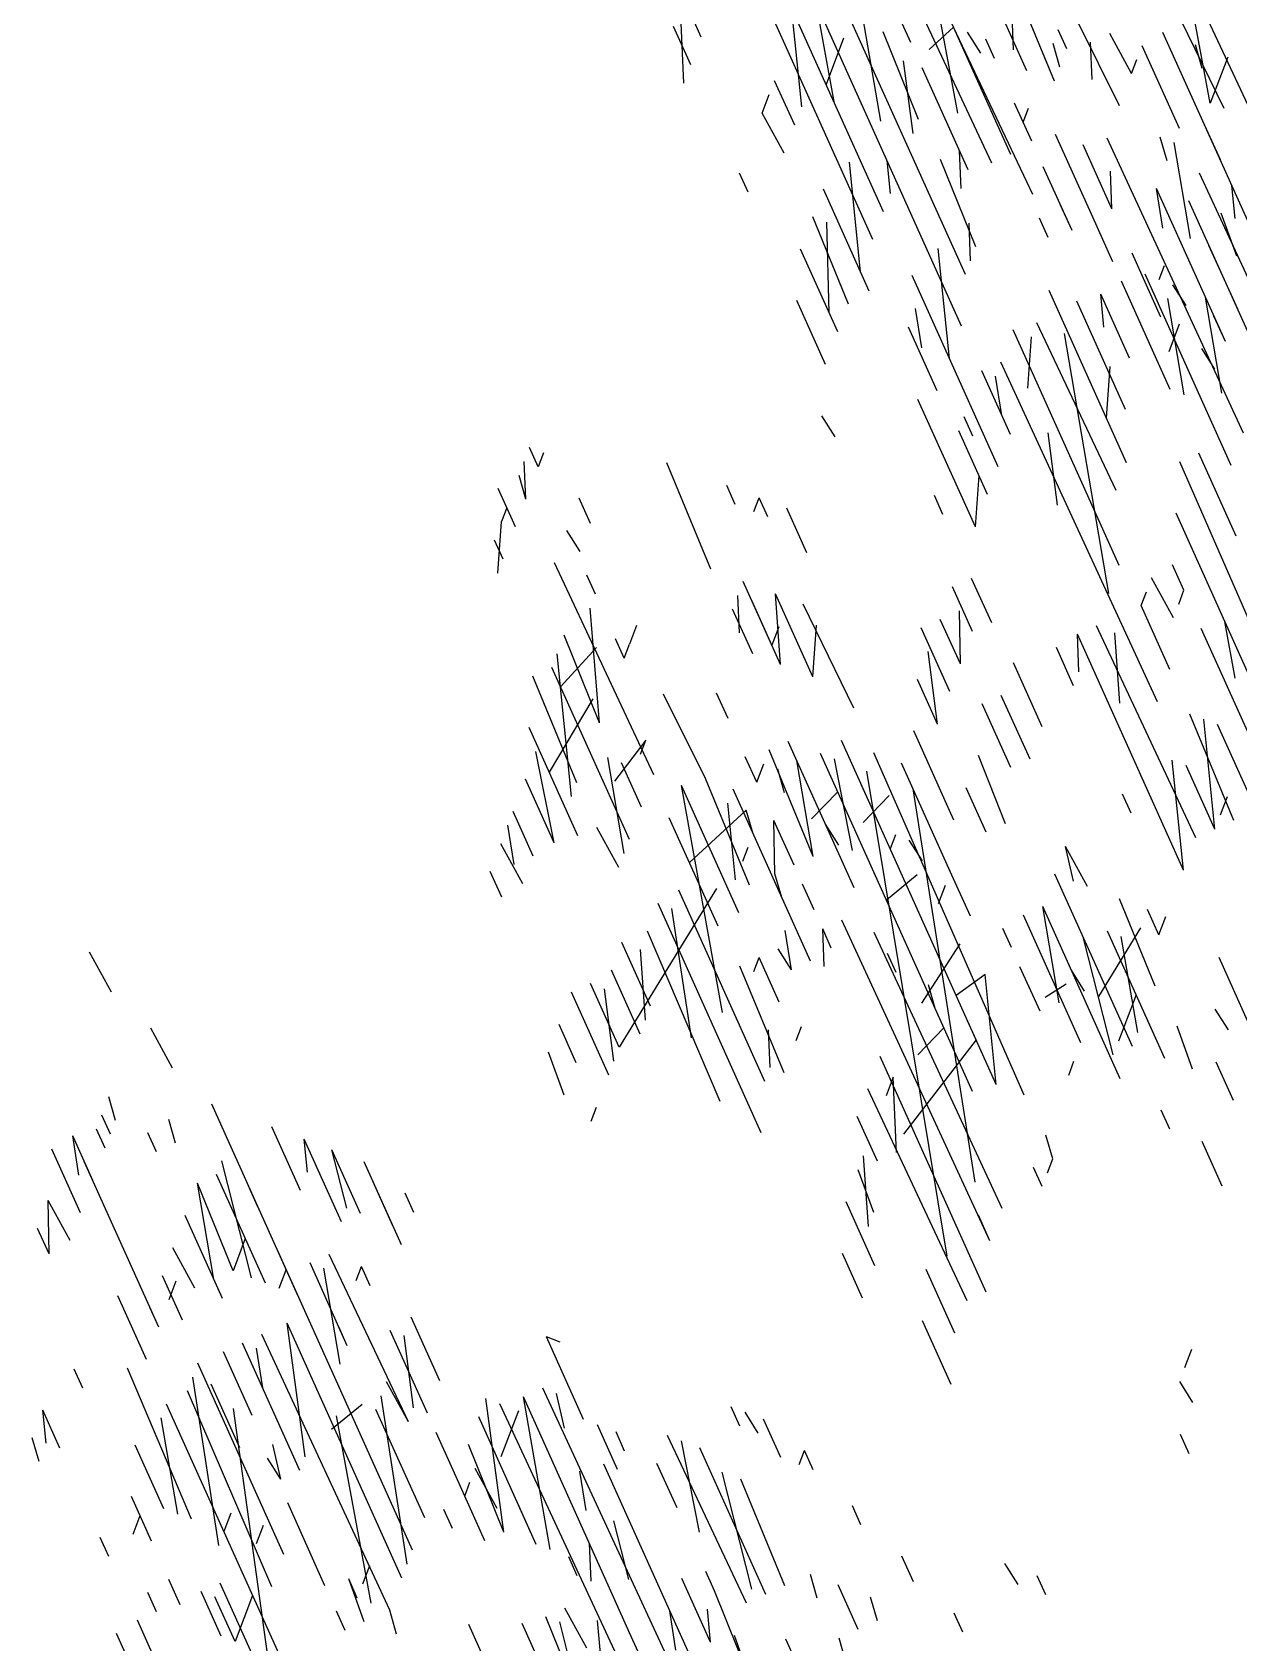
# Model space of a CAD drawing. Header units: metres. Extents: x 1851427 to 1852022, y 5183007 to 5183309.
# Drawn here: x 1851979.259 to 1851981.863, y 5183053.985 to 5183057.462 of the extents above; entities that cross this region are included whole.
import ezdxf

# ---------------------------------------------------------------- set-up
doc = ezdxf.new("R2010")
doc.units = ezdxf.units.M
doc.header["$LTSCALE"] = 2.5
doc.layers.add('FEUIL', color=7, linetype='CONTINUOUS')
doc.layers.add('TRONC', color=7, linetype='CONTINUOUS')
doc.layers.add('PRO_BAT', color=252, linetype='CONTINUOUS', lineweight=18)

# ---------------------------------------------------------------- blocks, each defined once
blk = doc.blocks.new('00_prunus')
at = {"layer": 'FEUIL', "color": 62, "linetype": 'Continuous'}
for p, q in [((2.7221, 5.8722), (2.8948, 6.0398)), ((2.8237, 5.923), (2.8948, 6.0398)), ((2.8084, 5.923), (2.8948, 6.0043)), ((2.9964, 5.669), (3.3164, 5.989)), ((2.7424, 5.8214), (2.8948, 5.9738)), ((2.8237, 5.9738), (2.8237, 5.923)), ((2.9812, 5.8874), (3.0624, 5.9738)), ((2.9812, 5.6182), (3.3368, 5.9738)), ((3.0116, 5.8874), (3.098, 5.9738)), ((3.032, 5.9027), (3.0624, 5.9738)), ((2.844, 5.8874), (2.91, 5.9535)), ((2.91, 5.923), (2.9456, 5.9535)), ((2.91, 5.8874), (2.9812, 5.9535)), ((2.9964, 5.8011), (3.1488, 5.9535)), ((3.0116, 5.7858), (3.1844, 5.9535)), ((3.1844, 5.7858), (3.286, 5.9535)), ((2.91, 5.923), (2.91, 5.9382)), ((2.9456, 5.9027), (2.9608, 5.9382)), ((2.9812, 5.923), (2.9964, 5.9382)), ((3.0624, 5.8214), (3.1336, 5.9382)), ((3.098, 5.6995), (3.3368, 5.9382)), ((2.9812, 5.9027), (2.9964, 5.923)), ((3.1336, 5.7858), (3.2148, 5.923)), ((3.0472, 5.8874), (3.0624, 5.9027)), ((3.0624, 5.8874), (3.0828, 5.9027)), ((3.098, 5.9027), (3.1132, 5.8722)), ((3.098, 5.669), (3.3164, 5.8874)), ((2.7932, 5.7858), (2.844, 5.8722)), ((2.844, 5.8519), (2.8592, 5.8722)), ((3.098, 5.8011), (3.164, 5.8722)), ((3.2148, 5.7706), (3.2656, 5.8722)), ((2.5697, 5.6182), (2.8084, 5.8519)), ((2.6713, 5.6182), (2.91, 5.8519)), ((2.7576, 5.8214), (2.7729, 5.8519)), ((2.9812, 5.8214), (3.0116, 5.8519)), ((2.9964, 5.8366), (2.9964, 5.8519)), ((3.032, 5.7706), (3.1132, 5.8519)), ((3.098, 5.7858), (3.1336, 5.8519)), ((3.1996, 5.8519), (3.1996, 5.8011)), ((3.3368, 5.8011), (3.3876, 5.8519)), ((2.8796, 5.7858), (2.9304, 5.8366)), ((2.8948, 5.7706), (2.9608, 5.8366)), ((2.5544, 5.5674), (2.8084, 5.8214)), ((2.7221, 5.6995), (2.844, 5.8214)), ((2.8237, 5.7858), (2.844, 5.8214)), ((2.8796, 5.7858), (2.8948, 5.8214)), ((3.3368, 5.7503), (3.3672, 5.8214)), ((3.3368, 5.7706), (3.3672, 5.8011)), ((3.032, 5.7503), (3.0472, 5.7858)), ((3.2148, 5.7503), (3.2504, 5.7858)), ((2.91, 5.7503), (2.9304, 5.7706)), ((2.9964, 5.6995), (3.0624, 5.7706)), ((3.2504, 5.7503), (3.2504, 5.7706)), ((2.8084, 5.735), (2.8084, 5.7503)), ((2.9304, 5.735), (2.9456, 5.7503)), ((3.098, 5.7198), (3.1132, 5.7503)), ((3.2148, 5.7198), (3.2504, 5.7503)), ((2.6713, 5.5826), (2.8237, 5.735)), ((2.7068, 5.6487), (2.7576, 5.735)), ((3.098, 5.6334), (3.1488, 5.735)), ((2.7424, 5.6334), (2.7932, 5.7198)), ((2.7576, 5.6334), (2.844, 5.7198)), ((2.9964, 5.6842), (3.0116, 5.7198)), ((2.7729, 5.6995), (2.7729, 5.669)), ((2.8084, 5.6487), (2.8592, 5.6995)), ((2.844, 5.669), (2.8592, 5.6995)), ((3.0828, 5.6182), (3.164, 5.6995)), ((2.7729, 5.5471), (2.91, 5.6842)), ((2.7932, 5.5979), (2.8796, 5.6842)), ((2.9812, 5.5826), (3.032, 5.6842)), ((3.2352, 5.669), (3.2504, 5.6842)), ((3.098, 5.5979), (3.164, 5.669)), ((3.1132, 5.5826), (3.1488, 5.669)), ((2.7424, 5.415), (2.8796, 5.6487)), ((2.7729, 5.5166), (2.91, 5.6487)), ((2.8948, 5.4963), (3.0472, 5.6487)), ((2.7424, 5.4455), (2.9304, 5.6334)), ((2.8084, 5.5826), (2.8237, 5.6334)), ((2.8948, 5.5826), (2.91, 5.6334)), ((3.098, 5.5674), (3.164, 5.6334)), ((3.0116, 5.5826), (3.032, 5.6182)), ((2.656, 5.3286), (2.9304, 5.5979)), ((2.9812, 5.5471), (3.032, 5.5979)), ((2.6408, 5.5166), (2.7068, 5.5826)), ((2.8948, 5.5318), (2.9456, 5.5826)), ((2.91, 5.5471), (2.9304, 5.5826)), ((3.098, 5.5318), (3.1488, 5.5826)), ((2.5036, 5.3439), (2.7221, 5.5674)), ((2.8237, 5.481), (2.8592, 5.5471)), ((2.8948, 5.4302), (2.9964, 5.5318)), ((2.9304, 5.5166), (2.9456, 5.5318)), ((2.5544, 5.3642), (2.7068, 5.5166)), ((2.8948, 5.4658), (2.9456, 5.5166)), ((2.8948, 5.4302), (2.91, 5.481)), ((3.0624, 5.4658), (3.0828, 5.481)), ((2.6713, 5.4455), (2.6916, 5.4658)), ((2.59, 5.3794), (2.6205, 5.4302)), ((2.6713, 5.4302), (2.6713, 5.4455)), ((2.6713, 5.415), (2.7068, 5.4455)), ((2.7068, 5.415), (2.7068, 5.4302)), ((2.9304, 5.4302), (2.9456, 5.4455)), ((2.4528, 5.227), (2.6408, 5.415)), ((2.656, 5.3642), (2.7068, 5.415)), ((2.5697, 5.2118), (2.7424, 5.3794)), ((2.5697, 5.1762), (2.7576, 5.3642)), ((2.6916, 5.3134), (2.7221, 5.3794)), ((2.7424, 5.3286), (2.7576, 5.3642)), ((2.844, 5.3439), (2.8796, 5.3794)), ((2.8592, 5.3286), (2.8948, 5.3642)), ((3.0472, 5.3439), (3.0828, 5.3794)), ((3.098, 5.3642), (3.1132, 5.3794)), ((3.1132, 5.3642), (3.1132, 5.3794)), ((3.1336, 5.3642), (3.1488, 5.3794)), ((2.7424, 5.3134), (2.7729, 5.3439)), ((2.8592, 5.2931), (2.8796, 5.3439)), ((3.3368, 5.3439), (3.3368, 5.3286)), ((3.3368, 5.3286), (3.352, 5.3439)), ((2.4884, 5.227), (2.59, 5.3286)), ((2.5392, 5.2423), (2.6205, 5.3286)), ((2.5544, 5.227), (2.6052, 5.3286)), ((2.8592, 5.2931), (2.8948, 5.3286)), ((3.3368, 5.2931), (3.352, 5.3286)), ((2.7576, 5.2626), (2.8084, 5.3134)), ((2.8592, 5.2626), (2.91, 5.3134)), ((3.2656, 5.2931), (3.286, 5.3134)), ((3.3368, 5.2931), (3.352, 5.3134)), ((2.8592, 5.227), (2.8948, 5.2931)), ((2.9456, 5.2118), (3.032, 5.2931)), ((2.9964, 5.227), (3.0624, 5.2931)), ((3.032, 5.227), (3.0624, 5.2931)), ((3.3368, 5.2626), (3.3672, 5.2931)), ((2.5544, 5.227), (2.6052, 5.2778)), ((2.5697, 5.1762), (2.6205, 5.2778)), ((2.7576, 5.227), (2.8084, 5.2778)), ((2.9964, 5.227), (3.0116, 5.2778)), ((3.032, 5.227), (3.0828, 5.2778)), ((3.0828, 5.2423), (3.098, 5.2778)), ((3.2656, 5.2626), (3.286, 5.2778)), ((3.352, 5.2778), (3.352, 5.2626)), ((2.5544, 5.2626), (2.5544, 5.2423)), ((2.7729, 5.2118), (2.8237, 5.2626)), ((2.8592, 5.227), (2.8948, 5.2626)), ((3.0472, 5.2626), (3.0472, 5.2423)), ((3.0624, 5.227), (3.098, 5.2626)), ((3.3368, 5.2118), (3.352, 5.2626)), ((3.1132, 5.0746), (3.286, 5.2423)), ((3.3368, 5.227), (3.352, 5.2423)), ((2.6408, 5.2118), (2.656, 5.227)), ((2.7576, 5.1559), (2.8084, 5.2118)), ((2.8084, 5.1407), (2.8796, 5.2118)), ((3.1844, 5.2118), (3.1844, 5.1915)), ((3.1844, 5.1051), (3.2352, 5.2118)), ((3.1844, 5.1762), (3.1844, 5.1915)), ((3.1844, 5.1762), (3.1996, 5.1915)), ((2.6408, 4.9019), (2.91, 5.1762)), ((2.6713, 4.9019), (2.9456, 5.1762)), ((2.7729, 5.1407), (2.8084, 5.1762)), ((2.7932, 5.0899), (2.8796, 5.1762)), ((3.1844, 5.1051), (3.2504, 5.1762)), ((3.2148, 5.1762), (3.2352, 5.1254)), ((2.656, 4.8003), (2.8592, 5.1559)), ((2.656, 4.719), (2.91, 5.1559)), ((2.656, 5.1254), (2.6916, 5.1559)), ((2.6713, 5.1254), (2.6916, 5.1559)), ((2.6916, 4.8867), (2.9608, 5.1559)), ((2.8084, 5.1407), (2.8237, 5.1559)), ((2.8796, 5.0391), (2.9964, 5.1559)), ((2.8948, 5.0746), (2.9456, 5.1559)), ((3.1844, 5.0238), (3.2504, 5.1559)), ((2.8796, 5.1407), (2.8948, 5.1051)), ((2.9304, 5.0543), (2.9812, 5.1407)), ((2.9304, 5.0543), (3.0116, 5.1407)), ((3.1132, 5.0035), (3.2504, 5.1407)), ((2.5544, 5.0543), (2.6205, 5.1254)), ((2.5544, 4.9883), (2.6916, 5.1254)), ((2.5697, 5.1051), (2.5697, 5.1254)), ((2.5697, 5.1051), (2.59, 5.1254)), ((2.9304, 5.1254), (2.9456, 5.0899)), ((3.0116, 5.1051), (3.0116, 5.1254)), ((3.0116, 5.1051), (3.032, 5.1254)), ((3.1844, 5.0391), (3.2656, 5.1254)), ((3.1996, 5.1254), (3.2148, 5.0391)), ((2.4528, 5.0543), (2.5036, 5.1051)), ((2.59, 5.1051), (2.6052, 5.0238)), ((2.8592, 5.1051), (2.8592, 5.0899)), ((3.1336, 5.1051), (3.1488, 5.0543)), ((3.1336, 5.0899), (3.1336, 5.1051)), ((2.5189, 4.9883), (2.6205, 5.0899)), ((2.5544, 5.0035), (2.6052, 5.0899)), ((2.5544, 4.9527), (2.6916, 5.0899)), ((2.6408, 5.0035), (2.6916, 5.0899)), ((2.8948, 4.9527), (3.032, 5.0899)), ((2.9812, 5.0035), (3.0624, 5.0899)), ((2.5697, 4.973), (2.6408, 5.0746)), ((2.6052, 4.973), (2.7068, 5.0746)), ((2.7932, 5.0746), (2.7932, 5.0543)), ((2.8237, 5.0746), (2.844, 5.0391)), ((2.9456, 5.0391), (2.9812, 5.0746)), ((2.9608, 5.0238), (2.9812, 5.0746)), ((2.9608, 4.8714), (3.0828, 5.0746)), ((2.9812, 4.973), (3.0828, 5.0746)), ((2.9964, 5.0035), (3.032, 5.0746)), ((3.0116, 5.0746), (3.0472, 5.0035)), ((3.1132, 4.9883), (3.164, 5.0746)), ((3.1132, 5.0391), (3.1488, 5.0746)), ((3.164, 4.9883), (3.2504, 5.0746)), ((2.4681, 5.0391), (2.4884, 5.0543)), ((3.1844, 4.973), (3.2352, 5.0543)), ((2.5697, 5.0391), (2.5697, 4.9883)), ((2.9964, 5.0391), (2.9964, 5.0238)), ((2.9964, 4.9527), (3.0828, 5.0391)), ((2.6408, 5.0238), (2.656, 5.0035)), ((2.656, 4.9883), (2.6916, 5.0238)), ((2.7576, 5.0238), (2.7729, 4.9527)), ((3.1844, 4.973), (3.2352, 5.0238)), ((2.6205, 4.7851), (2.844, 5.0035)), ((2.6205, 4.7495), (2.8796, 5.0035)), ((2.6713, 4.9019), (2.7221, 5.0035)), ((2.7221, 5.0035), (2.7424, 4.973)), ((3.1132, 4.973), (3.1488, 5.0035)), ((2.8796, 4.9527), (2.8948, 4.9883)), ((2.8796, 4.973), (2.8948, 4.9883)), ((3.0116, 4.9883), (3.0472, 4.8003)), ((3.1996, 4.9527), (3.2352, 4.9883)), ((2.8948, 4.8206), (3.0472, 4.973)), ((2.91, 4.9375), (2.9304, 4.973)), ((3.2148, 4.9375), (3.2352, 4.973)), ((2.6052, 4.9375), (2.6052, 4.9527)), ((2.8796, 4.7698), (3.0624, 4.9527)), ((2.91, 4.9375), (2.9304, 4.9527)), ((2.9812, 4.8359), (3.0472, 4.9527)), ((3.1996, 4.9222), (3.2352, 4.9527)), ((2.4884, 4.9222), (2.5036, 4.9375)), ((2.7068, 4.9375), (2.7424, 4.8206)), ((2.7424, 4.9375), (2.7576, 4.9019)), ((2.91, 4.9019), (2.9456, 4.9375)), ((2.9456, 4.9222), (2.9456, 4.9375)), ((2.4173, 4.8867), (2.4528, 4.9222)), ((2.8796, 4.8359), (2.9608, 4.9222)), ((2.9304, 4.7851), (3.0624, 4.9222)), ((3.2148, 4.9019), (3.2352, 4.9222)), ((3.032, 4.8359), (3.0624, 4.9019)), ((3.032, 4.8511), (3.0828, 4.9019)), ((2.6052, 4.6987), (2.7932, 4.8867)), ((2.8796, 4.8714), (2.8796, 4.8867)), ((2.59, 4.8511), (2.6052, 4.8714)), ((2.7424, 4.8003), (2.7729, 4.8714)), ((2.7729, 4.8714), (2.7729, 4.8511)), ((2.8948, 4.8359), (2.91, 4.8714)), ((3.032, 4.8206), (3.0828, 4.8714)), ((2.59, 4.8359), (2.59, 4.8511)), ((2.6205, 4.6835), (2.7932, 4.8511)), ((3.0472, 4.7851), (3.0828, 4.8511)), ((3.0472, 4.8003), (3.098, 4.8511)), ((2.59, 4.8206), (2.6052, 4.8359)), ((3.0472, 4.7698), (3.1132, 4.8359)), ((2.7576, 4.7851), (2.7932, 4.8206)), ((2.7424, 4.719), (2.7729, 4.7851)), ((3.0828, 4.7698), (3.1132, 4.8003)), ((2.6205, 4.7495), (2.6408, 4.7698)), ((2.7424, 4.7343), (2.7729, 4.7698)), ((3.0828, 4.7343), (3.1132, 4.7698)), ((2.3868, 4.6987), (2.3868, 4.719)), ((2.7221, 4.6835), (2.7729, 4.7343)), ((3.0472, 4.719), (3.0472, 4.7343)), ((2.6205, 4.6479), (2.6713, 4.6987)), ((2.3665, 4.6682), (2.3868, 4.6835)), ((2.7221, 4.6479), (2.7576, 4.6835)), ((2.6052, 4.5971), (2.656, 4.6479)), ((2.3512, 4.6174), (2.3665, 4.6327)), ((3.1844, 4.5311), (3.2504, 4.5971)), ((3.2352, 4.5463), (3.286, 4.5971)), ((3.2504, 4.5463), (3.286, 4.5971)), ((3.2504, 4.5311), (3.3164, 4.5971)), ((3.3012, 4.5666), (3.3164, 4.5971)), ((3.3012, 4.5463), (3.352, 4.5971)), ((3.1844, 4.5666), (3.1996, 4.5819)), ((3.1996, 4.5463), (3.2352, 4.5819)), ((3.4384, 4.5463), (3.4536, 4.5666)), ((3.5044, 4.5463), (3.5196, 4.5666)), ((3.3164, 4.4447), (3.3876, 4.5463)), ((3.3368, 4.5158), (3.3672, 4.5463)), ((3.4536, 4.5311), (3.4688, 4.5463)), ((3.5044, 4.5311), (3.5196, 4.5463)), ((3.3012, 4.4447), (3.3876, 4.5311)), ((3.5044, 4.5158), (3.5196, 4.5311)), ((3.3368, 4.4447), (3.4028, 4.5158)), ((3.352, 4.4295), (3.4028, 4.5158)), ((3.5044, 4.4803), (3.54, 4.5158)), ((3.5196, 4.4803), (3.54, 4.5158)), ((2.7424, 4.465), (2.7729, 4.4955)), ((2.7729, 4.4803), (2.7932, 4.4955)), ((2.7932, 4.4803), (2.8084, 4.4955)), ((2.9456, 4.4295), (3.0116, 4.4955)), ((2.9964, 4.4955), (3.0116, 4.4955)), ((3.1132, 4.3634), (3.2504, 4.4955)), ((3.1996, 4.4803), (3.2148, 4.4955)), ((3.2148, 4.4803), (3.2148, 4.4955)), ((3.5044, 4.4447), (3.5552, 4.4955)), ((2.7068, 4.465), (2.7221, 4.4803)), ((2.7221, 4.465), (2.7221, 4.4803)), ((3.0624, 4.2415), (3.3012, 4.4803)), ((3.1996, 4.3939), (3.2504, 4.4803)), ((3.1996, 4.4142), (3.2656, 4.4803)), ((3.3368, 4.4803), (3.3368, 4.4447)), ((3.3368, 4.4142), (3.4028, 4.4803)), ((3.098, 4.4142), (3.1488, 4.465)), ((3.286, 4.4447), (3.286, 4.465)), ((2.4376, 4.4295), (2.4528, 4.4447)), ((2.4681, 4.4295), (2.4884, 4.4447)), ((2.7068, 4.3279), (2.8237, 4.4447)), ((2.7221, 4.3126), (2.8592, 4.4447)), ((2.7576, 4.211), (2.9964, 4.4447)), ((2.7932, 4.3634), (2.844, 4.4447)), ((2.9608, 4.4142), (2.9812, 4.4447)), ((3.098, 4.3787), (3.164, 4.4447)), ((3.1132, 4.3787), (3.1488, 4.4447)), ((3.3672, 4.4142), (3.4028, 4.4447)), ((3.5044, 4.4142), (3.54, 4.4447)), ((3.5196, 4.3939), (3.54, 4.4447)), ((2.6916, 4.3431), (2.7729, 4.4295)), ((2.7221, 4.3279), (2.7932, 4.4295)), ((2.8592, 4.2771), (3.0116, 4.4295)), ((2.8948, 4.3939), (2.9304, 4.4295)), ((2.8948, 4.4142), (2.91, 4.4295)), ((2.9304, 4.2923), (3.0116, 4.4295)), ((2.8237, 4.3787), (2.8592, 4.4142)), ((2.8237, 4.211), (3.032, 4.4142)), ((2.9812, 4.2923), (3.0472, 4.4142)), ((3.0116, 4.4142), (3.0116, 4.3634)), ((3.0624, 4.211), (3.2656, 4.4142)), ((3.1996, 4.2923), (3.2656, 4.4142)), ((3.3672, 4.3787), (3.4028, 4.4142)), ((3.3876, 4.3939), (3.3876, 4.4142)), ((3.5196, 4.3939), (3.54, 4.4142)), ((2.7424, 4.2263), (2.91, 4.3939)), ((2.9456, 4.2923), (3.0472, 4.3939)), ((3.0624, 4.1755), (3.286, 4.3939)), ((2.91, 4.3431), (2.9304, 4.3787)), ((3.0624, 4.2263), (3.1488, 4.3787)), ((3.1996, 4.2771), (3.3012, 4.3787)), ((3.2656, 4.3431), (3.286, 4.3787)), ((3.3876, 4.3634), (3.4028, 4.3787)), ((3.3876, 4.3279), (3.4384, 4.3787)), ((2.59, 4.3431), (2.6052, 4.3634)), ((2.6052, 4.3279), (2.6408, 4.3634)), ((2.656, 4.3431), (2.6713, 4.3634)), ((2.9812, 4.2923), (3.0472, 4.3634)), ((3.0624, 4.2771), (3.1488, 4.3634)), ((3.164, 4.3634), (3.1844, 4.3279)), ((3.2656, 4.3126), (3.3164, 4.3634)), ((2.844, 4.2923), (2.8796, 4.3431)), ((3.0828, 4.1755), (3.1844, 4.3431)), ((3.1844, 4.1907), (3.3368, 4.3431)), ((2.9964, 4.2771), (3.0472, 4.3279)), ((3.032, 4.3126), (3.032, 4.3279)), ((3.2504, 4.1755), (3.3368, 4.3279)), ((2.6052, 4.2923), (2.6205, 4.3126)), ((2.6916, 4.2415), (2.7576, 4.3126)), ((2.7424, 4.2618), (2.7932, 4.3126)), ((2.8796, 4.2771), (2.8948, 4.3126)), ((3.164, 4.0891), (3.286, 4.3126)), ((3.1844, 4.1552), (3.3368, 4.3126)), ((3.286, 4.1907), (3.4028, 4.3126)), ((2.6408, 4.2618), (2.6713, 4.2923)), ((2.7424, 4.2618), (2.7576, 4.2923)), ((3.032, 4.2771), (3.0472, 4.2923)), ((3.0624, 4.0028), (3.352, 4.2923)), ((3.2148, 4.2618), (3.2352, 4.2923)), ((3.4384, 4.2771), (3.4536, 4.2923)), ((2.7729, 4.2415), (2.7932, 4.2771)), ((3.2148, 4.2618), (3.2352, 4.2771)), ((3.3012, 4.1907), (3.352, 4.2771)), ((2.7932, 4.211), (2.8237, 4.2415)), ((2.844, 4.211), (2.8592, 4.2415)), ((2.8592, 4.211), (2.8948, 4.2415)), ((3.3164, 4.1907), (3.3672, 4.2415)), ((3.4384, 4.211), (3.4688, 4.2415)), ((3.4536, 4.211), (3.4688, 4.2415)), ((2.844, 4.1552), (2.91, 4.2263)), ((2.8592, 4.1755), (2.8948, 4.2263)), ((2.8592, 4.1399), (2.9304, 4.211)), ((3.098, 4.211), (3.098, 4.1907)), ((3.2148, 4.211), (3.2148, 4.1907)), ((3.2504, 4.211), (3.2504, 4.1907)), ((3.4536, 4.1907), (3.4688, 4.211)), ((2.9456, 4.1552), (2.9812, 4.1907)), ((3.0828, 4.1552), (3.1132, 4.1907)), ((3.3164, 4.1552), (3.352, 4.1907)), ((3.3368, 4.1552), (3.3368, 4.1755)), ((2.9964, 3.9012), (3.2352, 4.1399)), ((3.098, 4.1399), (3.1132, 4.1552)), ((3.1996, 4.1399), (3.1996, 4.0891)), ((3.1996, 4.0891), (3.2352, 4.1247)), ((3.2148, 4.0891), (3.2504, 4.1247)), ((3.2656, 4.1044), (3.286, 4.1247)), ((3.2148, 3.9875), (3.3012, 4.0739)), ((3.164, 3.9012), (3.3164, 4.0536))]:
    blk.add_line(p, q, dxfattribs=at)
at = {"layer": 'TRONC', "color": 39, "linetype": 'Continuous'}
for p, q in [((2.844, 5.9535), (2.8592, 5.9738)), ((2.7932, 5.8722), (2.8237, 5.9027)), ((2.9608, 5.7706), (3.098, 5.9027)), ((3.1336, 5.8722), (3.1488, 5.8874)), ((2.7424, 5.7858), (2.7729, 5.8214)), ((2.91, 5.7503), (2.9608, 5.8011)), ((2.7221, 5.735), (2.7729, 5.7858)), ((2.8592, 5.735), (2.8948, 5.7706)), ((2.7932, 5.6995), (2.844, 5.7503)), ((2.7729, 5.7198), (2.7932, 5.735)), ((2.7221, 5.6995), (2.7424, 5.7198)), ((2.7221, 5.669), (2.7424, 5.6842)), ((3.1336, 5.2931), (3.2148, 5.3794)), ((3.032, 5.227), (3.098, 5.2931)), ((3.2352, 5.227), (3.2504, 5.2423)), ((3.0624, 5.1559), (3.0828, 5.1762)), ((3.0624, 5.0899), (3.1336, 5.1559)), ((2.8948, 5.1254), (2.91, 5.1407)), ((2.9812, 5.1051), (2.9964, 5.1254)), ((2.8237, 5.0899), (2.844, 5.1051)), ((2.7576, 5.0543), (2.7932, 5.0899)), ((2.91, 5.0746), (2.9304, 5.0899)), ((2.9964, 5.0543), (3.0116, 5.0746)), ((2.7068, 5.0391), (2.7221, 5.0543)), ((2.6205, 5.0238), (2.6408, 5.0391)), ((2.4884, 4.9883), (2.5189, 5.0238)), ((2.5189, 4.9883), (2.5544, 5.0238)), ((2.91, 5.0035), (2.9304, 5.0238)), ((2.9456, 5.0035), (2.9608, 5.0238)), ((2.4376, 4.973), (2.4681, 5.0035)), ((2.8084, 4.973), (2.8237, 4.9883)), ((2.7576, 4.9527), (2.7729, 4.973)), ((2.7068, 4.9375), (2.7221, 4.9527)), ((3.5552, 4.6682), (3.5908, 4.6987)), ((3.4688, 4.6174), (3.5044, 4.6479)), ((3.2656, 4.4447), (3.418, 4.5971)), ((3.3876, 4.3634), (3.5196, 4.4955)), ((2.6408, 4.4295), (2.656, 4.4447)), ((3.1996, 4.4142), (3.2148, 4.4295)), ((2.5697, 4.3939), (2.59, 4.4142)), ((3.1132, 4.3634), (3.1488, 4.3939)), ((2.5036, 4.3634), (2.5189, 4.3787)), ((3.0472, 4.3279), (3.0828, 4.3634)), ((2.9964, 4.3126), (3.032, 4.3431)), ((2.7576, 4.3126), (2.7729, 4.3279)), ((2.9456, 4.2923), (2.9812, 4.3279)), ((3.2656, 4.2771), (3.3164, 4.3279)), ((2.8948, 4.2771), (2.91, 4.2923)), ((2.6916, 4.2415), (2.7221, 4.2771)), ((2.8237, 4.2415), (2.8592, 4.2771)), ((3.1336, 4.1755), (3.1996, 4.2415)), ((3.098, 4.1755), (3.1132, 4.1907)), ((3.0472, 4.1552), (3.0624, 4.1755)), ((3.352, 4.1247), (3.3672, 4.1399)), ((3.286, 4.0891), (3.3012, 4.1044))]:
    blk.add_line(p, q, dxfattribs=at)

msp = doc.modelspace()

# ---------------------------------------------------------------- block references
at = {"layer": 'PRO_BAT', "xscale": -2.100000000007398, "yscale": 2.099999999994905, "zscale": 2.1, "rotation": 339.22055588187}
msp.add_blockref('00_prunus', (1851982.9321, 5183043.5756), dxfattribs=at)

doc.saveas('drawing.dxf')
